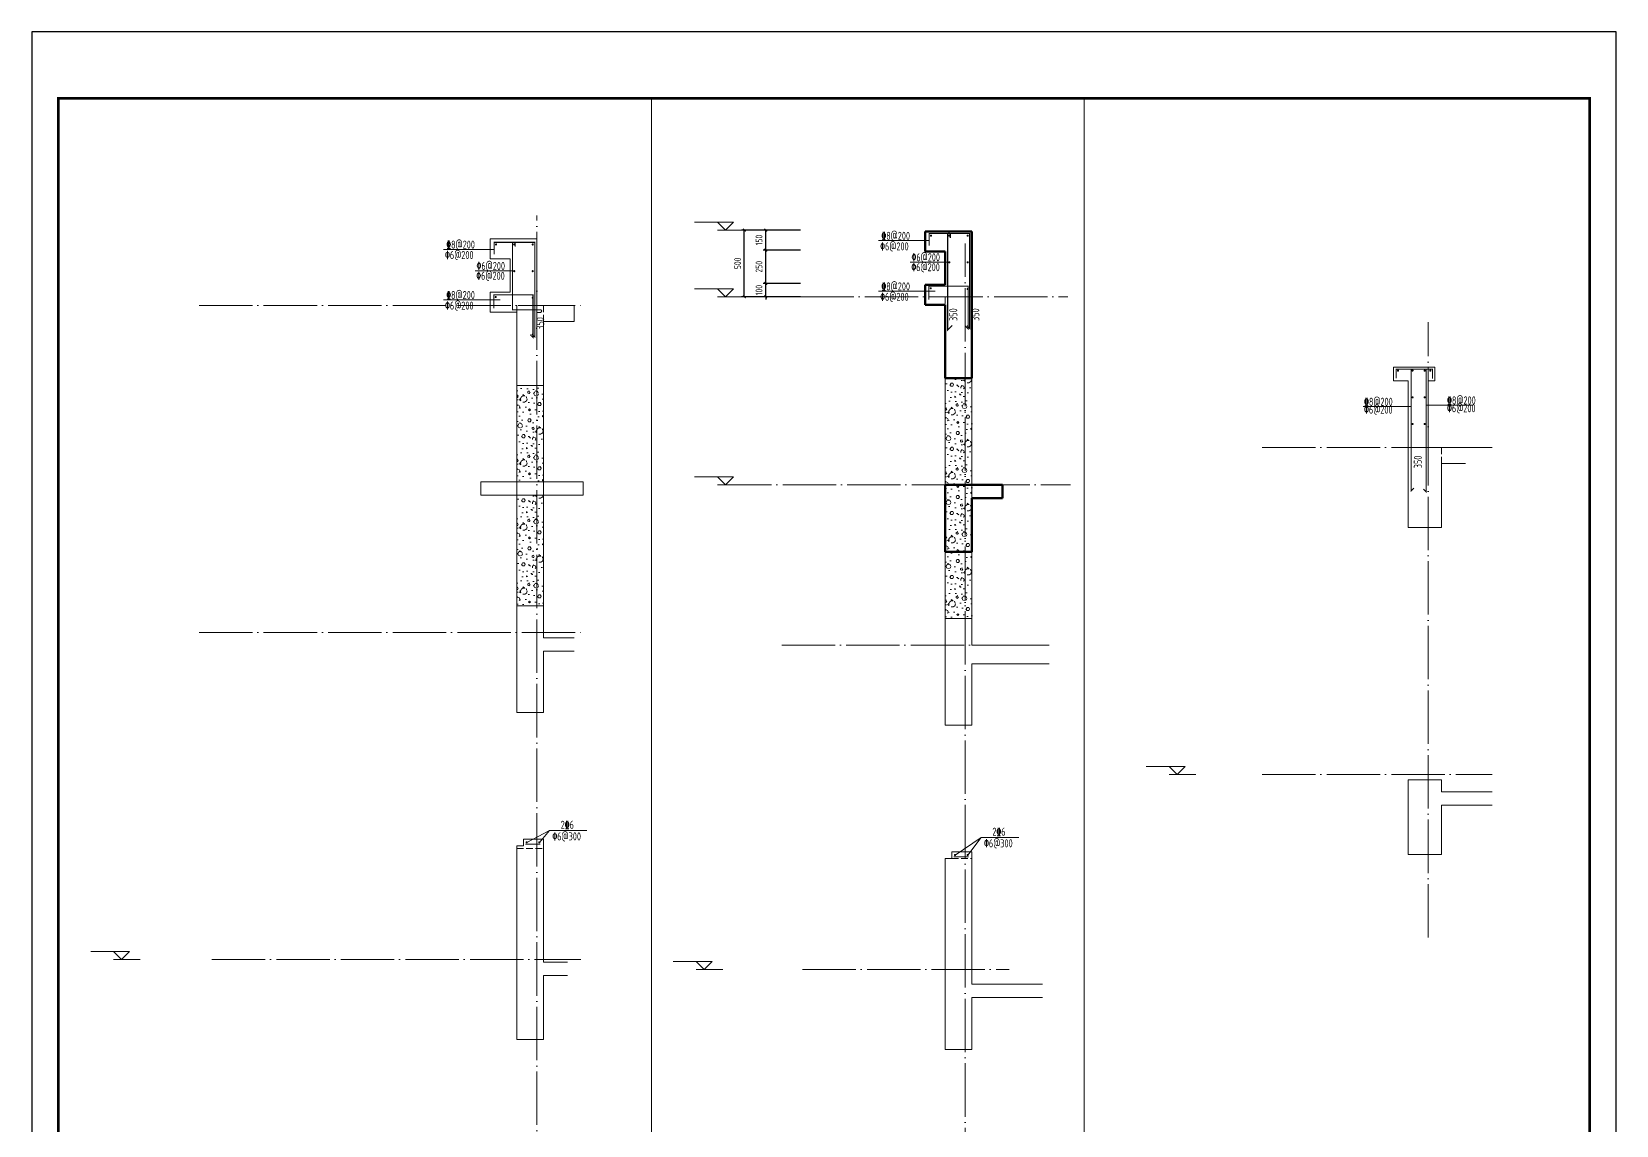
# Model space of a CAD drawing. Extents: x 5874492 to 7194610, y -939842 to -279257.
# Drawn here: x 6055361 to 6067241, y -788756 to -780562 of the extents above; entities that cross this region are included whole.
import ezdxf
from ezdxf.enums import TextEntityAlignment as Align

# ---------------------------------------------------------------- set-up
doc = ezdxf.new("R2010")
doc.units = 0
doc.header["$LTSCALE"] = 1000
doc.linetypes.add('DASH', pattern=[0.35, 0.25, -0.1])
doc.linetypes.add('DOTE', pattern=[2.42, 2, -0.2, 0.02, -0.2])
for name, color, linetype, lineweight in [('A-大样-结构墙线', 140, 'Continuous', 50), ('A-标注-尺寸标注', 105, 'Continuous', 15), ('A-标注-标高标注', 3, 'Continuous', 15), ('A-轴线-塔楼', 1, 'DOTE', 9), ('S-墙柱-REIN', 1, 'Continuous', 20), ('S-大样-HATCH', 251, 'Continuous', 20), ('S-大样-REIN', 1, 'Continuous', 20), ('S-大样-实线', 2, 'Continuous', 20), ('S-大样-标高', 3, 'Continuous', 20), ('S-大样-虚线', 4, 'DASH', 20), ('S-板-BEAM', 4, 'DASH', 20), ('S-板-洞口边线', 211, 'Continuous', 20), ('S-轴网-轴线', 1, 'DOTE', 9), ('S-通用-TEXT', 7, 'Continuous', 20), ('S-通用-THIN', 7, 'Continuous', 20)]:
    doc.layers.add(name, color=color, linetype=linetype, lineweight=lineweight)
doc.layers.add('Y-云图图框', color=7, linetype='Continuous')
doc.styles.add('_TCH_DIM_T3', font='tssdeng.shx', dxfattribs={"width": 0.705882, "bigfont": 'hztxt.shx'})
doc.styles.add('_YT_Name', font='', dxfattribs={"width": 0.8})
doc.styles.add('_YT_Sign_Text', font='ros.shx', dxfattribs={"width": 0.8, "bigfont": 'hztxt.shx'})
doc.styles.get("Standard").update_dxf_attribs({"font": 'gbenor.shx', "bigfont": 'gbcbig.shx'})
doc.styles.add('TSSD_Rein', font='tssdeng.shx', dxfattribs={"width": 0.7, "bigfont": 'hztxt.shx'})
doc.styles.get('_YT_Name').set_extended_font_data('SimHei')
doc.dimstyles.new('_TCH_ARCH&&20', dxfattribs={"dimtxt": 51, "dimasz": 20, "dimexe": 20, "dimexo": 20, "dimgap": 24.5, "dimtad": 1, "dimdec": 0, "dimzin": 0, "dimdsep": 46, "dimtxsty": '_TCH_DIM_T3', "dimblk": 'ARCHTICK', "dimcen": 0.09, "dimclrt": 7, "dimazin": 2, "dimtfac": 1, "dimtdec": 0, "dimtix": 1, "dimtmove": 2, "dimatfit": 3, "dimfxl": 0, "dimtolj": 1, "dimtzin": 0, "dimarcsym": 0})

# ---------------------------------------------------------------- blocks, each defined once
blk = doc.blocks.new('ECMCTK_A1_竖_单行图名--0')
at = {"color": 4}
blk.add_lwpolyline([(0, 0), (594, 0), (594, 841), (0, 841)], close=True, dxfattribs=at)
at = {"const_width": 1}
blk.add_lwpolyline([(10, 10), (584, 10), (584, 816), (10, 816)], close=True, dxfattribs=at)
at = {"color": 80, "flags": 3}
for tag, height, p in [('YTHQINS', 3, (593.31, 817.5)), ('ECMCKEY', 3, (440.09, 590.57)), ('YTTQINS', 3.75, (595.35, 11.88)), ('YTFRAME', 3, (375.97, 4.92)), ('YTBARCODE_T1', 3, (493.74, 4.57))]:
    blk.add_attdef(tag, text='', height=height, dxfattribs=at).set_placement(p, align=Align.MIDDLE_CENTER)
for tag, height, style, width, p in [('证书编号', 4, '_YT_Sign_Text', 0.8, (461.87, 43.81)), ('审查批准号', 4, '_YT_Sign_Text', 0.8, (514.06, 43.81)), ('工程号', 4, '_YT_Sign_Text', 0.5, (557.08, 44.12)), ('设计单位', 6, '_YT_Name', 0.8, (376.75, 38.6)), ('建设单位', 4, '_YT_Sign_Text', 0.8, (487.96, 36.11)), ('阶段', 4, '_YT_Sign_Text', 0.8, (557.08, 35.81)), ('项目号', 4, '_YT_Sign_Text', 0.5, (575.08, 33.72)), ('项目名称', 4, '_YT_Sign_Text', 0.8, (487.96, 28.11)), ('专业', 4, '_YT_Sign_Text', 0.8, (557.08, 27.31)), ('图纸编号', 4, '_YT_Sign_Text', 0.5, (556.93, 19.36)), ('图纸名称', 4.5, '_YT_Name', 0.8, (488.39, 15.06)), ('出图比例', 4.2, '_YT_Sign_Text', 0.8, (434.82, 11.78)), ('日期', 4, '_YT_Sign_Text', 0.5, (556.88, 12.13)), ('版本号', 4, '_YT_Sign_Text', 0.8, (575.08, 13))]:
    blk.add_attdef(tag, text='', height=height, dxfattribs=dict(style=style, width=width)).set_placement(p, align=Align.CENTER)
at = {"style": '_YT_Sign_Text', "width": 0.8, "flags": 3}
for tag, p, height in [('[审定人]', (343.95, 27.81), 4.1), ('{审定人}', (358.87, 26.45), 6.24), ('[校对人]', (395.23, 27.82), 4.1), ('{校对人}', (411.35, 26.53), 6.24), ('[审核人]', (344.01, 19.76), 4.1), ('{审核人}', (359.98, 18.44), 6.24), ('[设计人]', (395.47, 20.21), 4.1), ('{设计人}', (411.48, 18.54), 6.24), ('[项目负责人]', (343.78, 12.01), 4.1), ('{项目负责人}', (361.28, 10.72), 6.24), ('[专业负责人]', (395.74, 11.77), 4.1), ('{专业负责人}', (411.58, 10.36), 6.24)]:
    blk.add_attdef(tag, p, '', height=height, dxfattribs=at)
at = {"color": 80, "flags": 3}
for tag, p in [('YTBZSIT', (10, 10)), ('EXT_TK_LEFT', (10, 10)), ('YTQRCODE', (304.56, 12.07))]:
    blk.add_attdef(tag, p, '', height=3, dxfattribs=at)
blk = doc.blocks.new('20191016.09530376')
at = {"layer": 'S-墙柱-REIN', "const_width": 8}
for points in [[(379, 623), (379, 713), (683, 713), (683, 4), (661, 25)], [(377, 218), (377, 320), (670, 320), (670, 0), (649, 21)]]:
    blk.add_lwpolyline(points, dxfattribs=at)
blk.add_lwpolyline([(537, 681), (537, 705, 1), (517, 705), (517, 208), (725, 208, -1), (725, 188), (701, 188)], format="xyb", dxfattribs=at)
at = {"layer": 'S-墙柱-REIN', "ltscale": 0.2, "const_width": 8}
for points in [[(397, 697, 1), (389, 697, 1)], [(533, 697, 1), (525, 697, 1)], [(672, 697, 1), (664, 697, 1)], [(533, 497, 1), (525, 497, 1)], [(672, 497, 1), (664, 497, 1)], [(395, 303, 1), (387, 303, 1)], [(672, 297, 1), (664, 297, 1)]]:
    blk.add_lwpolyline(points, format="xyb", close=True, dxfattribs=at)
at = {"layer": 'S-板-BEAM', "ltscale": 0.2}
blk.add_lwpolyline([(748, 120), (748, 240), (548, 240), (548, 190)], dxfattribs=at)
at = {"layer": 'S-通用-TEXT', "ltscale": 0.2}
for p, q in [((379, 660), (0, 660)), ((424, 282), (0, 282))]:
    blk.add_line(p, q, dxfattribs=at)
at = {"layer": 'S-通用-TEXT'}
blk.add_lwpolyline([(237, 499), (517, 499)], dxfattribs=at)
at = {"layer": 'S-通用-TEXT', "style": 'TSSD_Rein', "width": 0.7}
for s, p in [('\x848@200', (20, 666, 0)), ('\x826@200', (11, 588, 0)), ('\x826@200', (245, 432)), ('\x826@200', (247, 506)), ('\x848@200', (20, 288, 0)), ('\x826@200', (11, 209, 0))]:
    blk.add_text(s, height=60, dxfattribs=at).set_placement(p)
blk.add_text('350', height=60, rotation=90, dxfattribs=at).set_placement((754, 58))
blk = doc.blocks.new('ZHEDUAN')
blk.add_wipeout([(769856, 726438), (769856, 726338), (770623, 726338), (770623, 726438)]).dxf.layer = 'S-通用-THIN'
at = {"layer": 'S-通用-THIN'}
blk.add_lwpolyline([(769856, 726438), (770623, 726438), (770623, 726338), (769856, 726338)], close=True, dxfattribs=at)
blk = doc.blocks.new('ewrqwe4324')
at = {"layer": 'S-大样-实线', "ltscale": 0.5}
for p, q in [((756598, 799379), (756598, 799939)), ((756598, 799939), (756848, 799939)), ((756848, 799849), (756848, 799939)), ((756848, 799849), (757228, 799849)), ((756848, 799749), (757228, 799749)), ((756848, 799379), (756848, 799749)), ((756598, 799379), (756848, 799379))]:
    blk.add_line(p, q, dxfattribs=at)
blk = doc.blocks.new('前室那里')
at = {"layer": 'S-大样-REIN', "const_width": 8}
blk.add_lwpolyline([(740094, 664945), (740206, 664945)], dxfattribs=at)
for points in [[(740099, 664958, 1), (740107, 664958, 1)], [(740194, 664958, 1), (740202, 664958, 1)]]:
    blk.add_lwpolyline(points, format="xyb", close=True, dxfattribs=at)
at = {"layer": 'S-大样-实线', "ltscale": 0.5}
for p, q in [((740029, 663501), (740029, 664931)), ((740029, 664931), (740079, 664931)), ((740029, 664881), (740029, 664931)), ((740079, 664981), (740229, 664981)), ((740079, 664931), (740079, 664981)), ((740229, 663991), (740229, 664981)), ((740229, 664881), (740229, 664981)), ((740229, 663991), (740759, 663991)), ((740229, 663891), (740759, 663891)), ((740229, 663501), (740229, 663891)), ((740029, 663501), (740229, 663501))]:
    blk.add_line(p, q, dxfattribs=at)
at = {"layer": 'S-大样-虚线', "ltscale": 0.2}
blk.add_lwpolyline([(740079, 664931), (740229, 664931)], dxfattribs=at)
at = {"layer": 'S-通用-TEXT', "ltscale": 0.2}
blk.add_line((740581, 665090), (740298, 665090), dxfattribs=at)
at = {"layer": 'S-通用-TEXT'}
blk.add_lwpolyline([(740103, 664958), (740298, 665090), (740198, 664958)], dxfattribs=at)
at = {"layer": 'S-通用-TEXT', "style": 'TSSD_Rein', "width": 0.7}
for s, p in [('2\x846', (740383, 665103, 0)), ('\x826@300', (740321, 665016, 0))]:
    blk.add_text(s, height=60, dxfattribs=at).set_placement(p)
blk = doc.blocks.new('楼梯单')
at = {"layer": 'S-大样-REIN', "const_width": 8}
blk.add_lwpolyline([(733325, 727701), (733437, 727701)], dxfattribs=at)
for points in [[(733330, 727714, 1), (733338, 727714, 1)], [(733425, 727714, 1), (733433, 727714, 1)]]:
    blk.add_lwpolyline(points, format="xyb", close=True, dxfattribs=at)
at = {"layer": 'S-大样-实线', "ltscale": 0.5}
for p, q in [((733260, 726237), (733260, 727687)), ((733260, 727687), (733310, 727687)), ((733260, 727637), (733260, 727687)), ((733310, 727737), (733460, 727737)), ((733310, 727687), (733310, 727737)), ((733460, 726817), (733460, 727737)), ((733460, 727637), (733460, 727737)), ((733460, 726817), (733640, 726817)), ((733460, 726717), (733640, 726717)), ((733460, 726237), (733460, 726717)), ((733260, 726237), (733460, 726237))]:
    blk.add_line(p, q, dxfattribs=at)
at = {"layer": 'S-大样-虚线', "ltscale": 0.2}
blk.add_lwpolyline([(733260, 727667), (733460, 727667)], dxfattribs=at)
at = {"layer": 'S-通用-TEXT', "ltscale": 0.2}
blk.add_line((733786, 727802), (733504, 727802), dxfattribs=at)
at = {"layer": 'S-通用-TEXT'}
blk.add_lwpolyline([(733334, 727714), (733504, 727802), (733429, 727714)], dxfattribs=at)
at = {"layer": 'S-通用-TEXT', "style": 'TSSD_Rein', "width": 0.7}
for s, p in [('\x826@300', (733527, 727729, 0)), ('2\x846', (733589, 727816, 0))]:
    blk.add_text(s, height=60, dxfattribs=at).set_placement(p)
blk = doc.blocks.new('A$C4E0B6DCE')
at = {"layer": 'A-大样-结构墙线', "ltscale": 0.5}
for p, q in [((-150, 3100), (200, 3100)), ((-150, 2950), (-150, 3100)), ((200, 3100), (200, 2728)), ((0, 2950), (-150, 2950)), ((0, 2700), (0, 2950)), ((-150, 2550), (-150, 2700)), ((-150, 2700), (0, 2700)), ((200, 2728), (200, 2728)), ((200, 2728), (200, 2480)), ((0, 2550), (-150, 2550)), ((0, 2000), (0, 2550)), ((200, 2480), (200, 2480)), ((200, 2480), (200, 2000)), ((200, 2000), (0, 2000)), ((0, 1200), (0, 700)), ((430, 1200), (0, 1200)), ((430, 1100), (430, 1200)), ((200, 700), (200, 1100)), ((200, 1100), (430, 1100)), ((0, 700), (200, 700))]:
    blk.add_line(p, q, dxfattribs=at)
blk = doc.blocks.new('_ArchTick')
at = {"color": 0, "linetype": 'ByBlock', "const_width": 0.4}
blk.add_lwpolyline([(-0.5, -0.5), (0.5, 0.5)], dxfattribs=at)
blk = doc.blocks.new('*D1827')
at = {"layer": 'A-标注-尺寸标注', "color": 0, "lineweight": -2, "transparency": 16777216}
for p, q in [((6060912, -782048), (6060684, -782048)), ((6060704, -782548), (6060704, -782048)), ((6060912, -782548), (6060684, -782548))]:
    blk.add_line(p, q, dxfattribs=at)
at = {"layer": 'Defpoints', "color": 0, "transparency": 16777216}
for p in [(6060704, -782048), (6060932, -782048), (6060932, -782548)]:
    blk.add_point(p, dxfattribs=at)
at = {"layer": 'A-标注-尺寸标注', "color": 0, "lineweight": -2, "transparency": 16777216, "xscale": 20, "yscale": 20, "zscale": 20}
for p, rotation in [((6060704, -782048), 90), ((6060704, -782548), 270)]:
    blk.add_blockref('_ArchTick', p, dxfattribs=dict(at, rotation=rotation))
at = {"layer": 'A-标注-尺寸标注', "color": 7, "transparency": 16777216, "insert": (6060654, -782298), "char_height": 51, "attachment_point": 5, "rotation": 90, "style": '_TCH_DIM_T3'}
blk.add_mtext('\\A1;500', dxfattribs=at)
blk = doc.blocks.new('*D1828')
at = {"layer": 'A-标注-尺寸标注', "color": 0, "lineweight": -2, "transparency": 16777216}
for p, q in [((6061124, -782048), (6060844, -782048)), ((6060864, -782198), (6060864, -782048)), ((6061124, -782198), (6060844, -782198))]:
    blk.add_line(p, q, dxfattribs=at)
at = {"layer": 'Defpoints', "color": 0, "transparency": 16777216}
for p in [(6060864, -782048), (6061144, -782048), (6061144, -782198)]:
    blk.add_point(p, dxfattribs=at)
at = {"layer": 'A-标注-尺寸标注', "color": 0, "lineweight": -2, "transparency": 16777216, "xscale": 20, "yscale": 20, "zscale": 20}
for p, rotation in [((6060864, -782048), 90), ((6060864, -782198), 270)]:
    blk.add_blockref('_ArchTick', p, dxfattribs=dict(at, rotation=rotation))
at = {"layer": 'A-标注-尺寸标注', "color": 7, "transparency": 16777216, "insert": (6060814, -782123), "char_height": 51, "attachment_point": 5, "rotation": 90, "style": '_TCH_DIM_T3'}
blk.add_mtext('\\A1;150', dxfattribs=at)
blk = doc.blocks.new('*D1829')
at = {"layer": 'A-标注-尺寸标注', "color": 0, "lineweight": -2, "transparency": 16777216}
for p, q in [((6061124, -782198), (6060844, -782198)), ((6060864, -782448), (6060864, -782198)), ((6061124, -782448), (6060844, -782448))]:
    blk.add_line(p, q, dxfattribs=at)
at = {"layer": 'Defpoints', "color": 0, "transparency": 16777216}
for p in [(6060864, -782198), (6061144, -782198), (6061144, -782448)]:
    blk.add_point(p, dxfattribs=at)
at = {"layer": 'A-标注-尺寸标注', "color": 0, "lineweight": -2, "transparency": 16777216, "xscale": 20, "yscale": 20, "zscale": 20}
for p, rotation in [((6060864, -782198), 90), ((6060864, -782448), 270)]:
    blk.add_blockref('_ArchTick', p, dxfattribs=dict(at, rotation=rotation))
at = {"layer": 'A-标注-尺寸标注', "color": 7, "transparency": 16777216, "insert": (6060814, -782323), "char_height": 51, "attachment_point": 5, "rotation": 90, "style": '_TCH_DIM_T3'}
blk.add_mtext('\\A1;250', dxfattribs=at)
blk = doc.blocks.new('*D1830')
at = {"layer": 'A-标注-尺寸标注', "color": 0, "lineweight": -2, "transparency": 16777216}
for p, q in [((6061124, -782448), (6060844, -782448)), ((6060864, -782448), (6060864, -782428)), ((6060864, -782548), (6060864, -782448)), ((6061124, -782548), (6060844, -782548)), ((6060864, -782548), (6060864, -782568))]:
    blk.add_line(p, q, dxfattribs=at)
at = {"layer": 'Defpoints', "color": 0, "transparency": 16777216}
for p in [(6060864, -782448), (6061144, -782448), (6061144, -782548)]:
    blk.add_point(p, dxfattribs=at)
at = {"layer": 'A-标注-尺寸标注', "color": 0, "lineweight": -2, "transparency": 16777216, "xscale": 20, "yscale": 20, "zscale": 20}
for p, rotation in [((6060864, -782448), 270), ((6060864, -782548), 90)]:
    blk.add_blockref('_ArchTick', p, dxfattribs=dict(at, rotation=rotation))
at = {"layer": 'A-标注-尺寸标注', "color": 7, "transparency": 16777216, "insert": (6060814, -782498), "char_height": 51, "attachment_point": 5, "rotation": 90, "style": '_TCH_DIM_T3'}
blk.add_mtext('\\A1;100', dxfattribs=at)
blk = doc.blocks.new('sgfdjhgfjhgkjhk')
at = {"layer": 'S-墙柱-REIN', "const_width": 8}
for points in [[(6098701, -1600564), (6098701, -1600473), (6099005, -1600473), (6099005, -1601183), (6098984, -1601162)], [(6098699, -1600969), (6098699, -1600867), (6098993, -1600867), (6098993, -1601187), (6098971, -1601165)]]:
    blk.add_lwpolyline(points, dxfattribs=at)
at = {"layer": 'S-墙柱-REIN', "const_width": 10}
blk.add_lwpolyline([(6098860, -1600506), (6098860, -1600482, 1), (6098840, -1600482), (6098840, -1601196), (6098874, -1601162)], format="xyb", dxfattribs=at)
at = {"layer": 'S-墙柱-REIN', "ltscale": 0.2, "const_width": 8}
for points in [[(6098719, -1600489, 1), (6098711, -1600489, 1)], [(6098856, -1600489, 1), (6098848, -1600489, 1)], [(6098994, -1600489, 1), (6098986, -1600489, 1)], [(6098856, -1600689, 1), (6098848, -1600689, 1)], [(6098994, -1600689, 1), (6098986, -1600689, 1)], [(6098717, -1600883, 1), (6098709, -1600883, 1)], [(6098994, -1600889, 1), (6098986, -1600889, 1)]]:
    blk.add_lwpolyline(points, format="xyb", close=True, dxfattribs=at)
at = {"layer": 'S-通用-TEXT', "ltscale": 0.2}
for p, q in [((6098701, -1600526), (6098322, -1600526)), ((6098747, -1600905), (6098322, -1600905))]:
    blk.add_line(p, q, dxfattribs=at)
at = {"layer": 'S-通用-TEXT'}
blk.add_lwpolyline([(6098559, -1600687), (6098840, -1600687)], dxfattribs=at)
at = {"layer": 'S-通用-TEXT', "style": 'TSSD_Rein', "width": 0.7}
for s, p in [('\x848@200', (6098343, -1600520, 0)), ('\x826@200', (6098334, -1600599, 0)), ('\x826@200', (6098568, -1600755)), ('\x826@200', (6098569, -1600681)), ('\x848@200', (6098343, -1600899, 0)), ('\x826@200', (6098334, -1600977, 0))]:
    blk.add_text(s, height=60, dxfattribs=at).set_placement(p)
for p in [(6098912, -1601128), (6099077, -1601128)]:
    blk.add_text('350', height=60, rotation=90, dxfattribs=at).set_placement(p)

msp = doc.modelspace()

# ---------------------------------------------------------------- hatches: boundary and pattern name
at = {"layer": 'S-大样-HATCH', "ltscale": 0.5}
h = msp.add_hatch(dxfattribs=at)
h.set_pattern_fill('加气混凝土', color=256, scale=20)
h.set_pattern_definition([(0, (5305585.65, -1590016), (120, 240), [0, -240]), (0, (5305445.25, -1590048.4), (120, 240), [0, -240]), (0, (5305523.25, -1590050.8), (120, 240), [0, -240]), (0, (5305608.45, -1589980), (120, 240), [0, -240]), (0, (5305508.85, -1590062.8), (120, 240), [0, -240]), (0, (5305632.45, -1589828.8), (120, 240), [0, -240]), (0, (5305559.25, -1589848), (120, 240), [0, -240]), (0, (5305597.65, -1589878), (120, 240), [0, -240]), (0, (5305402.05, -1589882.8), (120, 240), [0, -240]), (0, (5305519.65, -1589893.6), (120, 240), [0, -240]), (0, (5305474.05, -1589954.8), (120, 240), [0, -240]), (0, (5305476.45, -1590044.8), (120, 240), [0, -240]), (0, (5305566.45, -1590054.4), (120, 240), [0, -240]), (0, (5305632.45, -1589948.8), (120, 240), [0, -240]), (0, (5305408.05, -1589986), (120, 240), [0, -240]), (0, (5305428.45, -1589945.2), (120, 240), [0, -240]), (0, (5305522.05, -1589962), (120, 240), [0, -240]), (0, (5305488.45, -1589996.8), (120, 240), [0, -240]), (0, (5305469.25, -1589917.6), (120, 240), [0, -240]), (0, (5305499.25, -1589827.6), (120, 240), [0, -240]), (0, (5305417.65, -1590036.4), (120, 240), [0, -240]), (0, (5305549.65, -1589876.8), (120, 240), [0, -240]), (0, (5305438.05, -1589873.2), (120, 240), [0, -240]), (0, (5305418.85, -1589842), (120, 240), [0, -240]), (130.601294, (5305617.712, -1589903.932), (-599.99999337, 720.00000315), [10.53662, -4414.8444]), (18.4349488, (5305600.57, -1589899.36), (599.9999978, 239.9999982), [10.842096, -1507.05116]), (90, (5305600.57, -1589909.65), (120, 240), [10.285714, -469.71426]), (161.565051, (5305610.855, -1589913.075), (-600.000003, 239.9999821), [10.842096, -1507.05116]), (53.1301023, (5305610.855, -1589913.075), (120.0000002, 239.9999999), [11.42857, -1188.5714]), (135, (5305620, -1590035.36), (-120.0000145, 239.999984), [9.697464, -669.12504]), (45, (5305606.28, -1590035.36), (119.999999, 239.999999), [9.697464, -669.12504]), (135, (5305613.14, -1590042.22), (-120.0000145, 239.999984), [9.697464, -669.12504]), (45, (5305613.14, -1590042.22), (119.999999, 239.999999), [9.697464, -669.12504]), (116.56505, (5305504.57, -1589874.22), (-2e-05, 479.999987), [12.77753, -255.5506]), (180, (5305498.85, -1589862.8), (-120, 240), [13.714286, -226.2857]), (63.434949, (5305479.43, -1589874.22), (1e-06, 479.999998), [12.77753, -255.5506]), (116.56505, (5305485.14, -1589885.65), (-2e-05, 479.999987), [12.77753, -255.5506]), (0, (5305485.14, -1589885.65), (120, 240), [13.714286, -226.2857]), (63.434949, (5305498.85, -1589885.65), (1e-06, 479.999998), [12.77753, -255.5506]), (107.102728, (5305594.855, -1589955.361), (-359.99998624, 1200.000001936), [15.54454, -6513.161]), (143.972626, (5305590.283, -1589940.504), (-2279.9999711, 1679.9999981), [15.54454, -3248.808]), (180, (5305577.7, -1589931.36), (-120, 240), [14.85714, -225.14284]), (36.0273733, (5305550.283, -1589940.504), (2279.99998315, 1679.9999819), [15.54454, -3248.808]), (71.565051, (5305545.71, -1589954.218), (360.0000018, 1199.9999979), [14.456126, -1503.43712]), (107.102728, (5305550.283, -1589969.075), (-359.99998624, 1200.000001936), [15.54454, -6513.161]), (143.972626, (5305562.855, -1589978.218), (-2279.9999711, 1679.9999981), [15.54454, -3248.808]), (0, (5305562.85, -1589978.22), (120, 240), [14.85714, -225.14284]), (36.0273733, (5305577.712, -1589978.218), (2279.99998315, 1679.9999819), [15.54454, -3248.808]), (71.565051, (5305590.283, -1589969.075), (360.0000018, 1199.9999979), [14.456126, -1503.43712]), (150.255118, (5305597.14, -1589843.36), (-360.00000085, 239.999997), [9.21401, -1925.72784]), (90, (5305589.14, -1589847.93), (120, 240), [9.14286, -470.8571]), (29.7448813, (5305589.14, -1589847.932), (360.0000002, 239.9999989), [9.21401, -1925.72784]), (116.56505, (5305541.14, -1590013.65), (-2e-05, 479.999987), [12.77753, -255.5506]), (168.690067, (5305535.426, -1590002.218), (-1080.0000008, 239.999994), [11.6549, -2435.8742]), (41.1859251, (5305514.855, -1590007.932), (2999.99998182, 2639.99997692), [12.14874, -5090.3208]), (90, (5305514.85, -1590019.36), (120, 240), [11.42857, -468.5714]), (138.814074, (5305523.997, -1590027.361), (-2999.99994668, 2640.00001681), [12.14874, -5090.3208]), (16.6992442, (5305523.997, -1590027.361), (3959.99997021, 1199.99998743), [11.93178, -4999.415]), (60.9453959, (5305535.426, -1590023.932), (119.99999968, 239.99999788), [11.766434, -4930.1358]), (109.983106, (5305440.569, -1589913.075), (-600.00000226, 1679.99999555), [13.3768, -5604.879]), (155.556045, (5305435.997, -1589900.504), (-1560.00000595, 719.99998504), [13.809194, -5786.0526]), (24.4439547, (5305410.855, -1589900.504), (1560.00000078, 719.99999654), [13.809194, -5786.0526]), (70.0168934, (5305406.283, -1589913.075), (600.00000181, 1679.99999583), [13.3768, -5604.879]), (109.983106, (5305410.855, -1589925.646), (-600.00000226, 1679.99999555), [13.3768, -5604.879]), (160.016893, (5305423.426, -1589930.218), (-600.00000035, 239.99998907), [13.3768, -2795.751]), (19.9831065, (5305423.426, -1589930.218), (599.9999967, 239.99999962), [13.3768, -2795.751]), (70.0168934, (5305435.997, -1589925.646), (600.00000181, 1679.99999583), [13.3768, -5604.879]), (122.005383, (5305529.712, -1589934.79), (-120.0000161, 239.99998775), [10.781693, -2253.3736]), (18.4349488, (5305513.71, -1589929.075), (599.9999978, 239.9999982), [10.842096, -1507.05116]), (90, (5305513.71, -1589939.36), (120, 240), [10.285714, -469.71426]), (161.565051, (5305523.997, -1589942.79), (-600.000003, 239.9999821), [10.842096, -1507.05116]), (54.4623222, (5305523.997, -1589942.79), (839.99999878, 1199.9999982), [9.83123, -4119.2846]), (116.56505, (5305460, -1589993.08), (-2e-05, 479.999987), [12.77753, -255.5506]), (180, (5305454.28, -1589981.65), (-120, 240), [12.57143, -227.42856]), (59.0362434, (5305434.855, -1589993.075), (120.0000004, 239.99999884), [13.32789, -2785.5288]), (120.963756, (5305441.712, -1590004.504), (-120.0000164, 239.99998898), [13.32789, -2785.5288]), (0, (5305441.7, -1590004.5), (120, 240), [12.57143, -227.42856]), (63.434949, (5305454.28, -1590004.5), (1e-06, 479.999998), [12.77753, -255.5506])])
h.paths.add_polyline_path([(6059198, -783213.4), (6058998, -783213.4), (6058998, -784863.4), (6059198, -784863.4)])
h = msp.add_hatch(dxfattribs=at)
h.set_pattern_fill('加气混凝土', color=256, scale=20)
h.set_pattern_definition([(0, (5308797.06, -1590110.9), (120, 240), [0, -240]), (0, (5308656.66, -1590143.3), (120, 240), [0, -240]), (0, (5308734.66, -1590145.7), (120, 240), [0, -240]), (0, (5308819.86, -1590074.9), (120, 240), [0, -240]), (0, (5308720.26, -1590157.7), (120, 240), [0, -240]), (0, (5308843.86, -1589923.7), (120, 240), [0, -240]), (0, (5308770.66, -1589942.9), (120, 240), [0, -240]), (0, (5308809.06, -1589972.9), (120, 240), [0, -240]), (0, (5308613.46, -1589977.7), (120, 240), [0, -240]), (0, (5308731.06, -1589988.5), (120, 240), [0, -240]), (0, (5308685.46, -1590049.7), (120, 240), [0, -240]), (0, (5308687.86, -1590139.7), (120, 240), [0, -240]), (0, (5308777.86, -1590149.3), (120, 240), [0, -240]), (0, (5308843.86, -1590043.7), (120, 240), [0, -240]), (0, (5308619.46, -1590080.9), (120, 240), [0, -240]), (0, (5308639.86, -1590040.1), (120, 240), [0, -240]), (0, (5308733.46, -1590056.9), (120, 240), [0, -240]), (0, (5308699.86, -1590091.7), (120, 240), [0, -240]), (0, (5308680.66, -1590012.5), (120, 240), [0, -240]), (0, (5308710.66, -1589922.5), (120, 240), [0, -240]), (0, (5308629.06, -1590131.3), (120, 240), [0, -240]), (0, (5308761.06, -1589971.7), (120, 240), [0, -240]), (0, (5308649.46, -1589968.1), (120, 240), [0, -240]), (0, (5308630.26, -1589936.9), (120, 240), [0, -240]), (130.601294, (5308829.12, -1589998.85), (-599.99999337, 720.00000315), [10.53662, -4414.8444]), (18.4349488, (5308811.977, -1589994.28), (599.9999978, 239.9999982), [10.842096, -1507.05116]), (90, (5308811.98, -1590004.56), (120, 240), [10.285714, -469.71426]), (161.565051, (5308822.263, -1590007.993), (-600.000003, 239.9999821), [10.842096, -1507.05116]), (53.1301023, (5308822.263, -1590007.993), (120.0000002, 239.9999999), [11.42857, -1188.5714]), (135, (5308831.41, -1590130.28), (-120.0000145, 239.999984), [9.697464, -669.12504]), (45, (5308817.69, -1590130.28), (119.999999, 239.999999), [9.697464, -669.12504]), (135, (5308824.55, -1590137.14), (-120.0000145, 239.999984), [9.697464, -669.12504]), (45, (5308824.55, -1590137.14), (119.999999, 239.999999), [9.697464, -669.12504]), (116.56505, (5308715.98, -1589969.14), (-2e-05, 479.999987), [12.77753, -255.5506]), (180, (5308710.26, -1589957.7), (-120, 240), [13.714286, -226.2857]), (63.434949, (5308690.83, -1589969.14), (1e-06, 479.999998), [12.77753, -255.5506]), (116.56505, (5308696.55, -1589980.56), (-2e-05, 479.999987), [12.77753, -255.5506]), (0, (5308696.55, -1589980.56), (120, 240), [13.714286, -226.2857]), (63.434949, (5308710.26, -1589980.56), (1e-06, 479.999998), [12.77753, -255.5506]), (107.102728, (5308806.263, -1590050.279), (-359.99998624, 1200.000001936), [15.54454, -6513.161]), (143.972626, (5308801.692, -1590035.422), (-2279.9999711, 1679.9999981), [15.54454, -3248.808]), (180, (5308789.12, -1590026.28), (-120, 240), [14.85714, -225.14284]), (36.0273733, (5308761.692, -1590035.422), (2279.99998315, 1679.9999819), [15.54454, -3248.808]), (71.565051, (5308757.12, -1590049.136), (360.0000018, 1199.9999979), [14.456126, -1503.43712]), (107.102728, (5308761.692, -1590063.993), (-359.99998624, 1200.000001936), [15.54454, -6513.161]), (143.972626, (5308774.263, -1590073.136), (-2279.9999711, 1679.9999981), [15.54454, -3248.808]), (0, (5308774.26, -1590073.14), (120, 240), [14.85714, -225.14284]), (36.0273733, (5308789.12, -1590073.136), (2279.99998315, 1679.9999819), [15.54454, -3248.808]), (71.565051, (5308801.69, -1590063.993), (360.0000018, 1199.9999979), [14.456126, -1503.43712]), (150.255118, (5308808.55, -1589938.28), (-360.00000085, 239.999997), [9.21401, -1925.72784]), (90, (5308800.55, -1589942.85), (120, 240), [9.14286, -470.8571]), (29.7448813, (5308800.55, -1589942.85), (360.0000002, 239.9999989), [9.21401, -1925.72784]), (116.56505, (5308752.55, -1590108.56), (-2e-05, 479.999987), [12.77753, -255.5506]), (168.690067, (5308746.835, -1590097.136), (-1080.0000008, 239.999994), [11.6549, -2435.8742]), (41.1859251, (5308726.263, -1590102.85), (2999.99998182, 2639.99997692), [12.14874, -5090.3208]), (90, (5308726.26, -1590114.28), (120, 240), [11.42857, -468.5714]), (138.814074, (5308735.406, -1590122.279), (-2999.99994668, 2640.00001681), [12.14874, -5090.3208]), (16.6992442, (5308735.406, -1590122.279), (3959.99997021, 1199.99998743), [11.93178, -4999.415]), (60.9453959, (5308746.835, -1590118.85), (119.99999968, 239.99999788), [11.766434, -4930.1358]), (109.983106, (5308651.977, -1590007.993), (-600.00000226, 1679.99999555), [13.3768, -5604.879]), (155.556045, (5308647.406, -1589995.422), (-1560.00000595, 719.99998504), [13.809194, -5786.0526]), (24.4439547, (5308622.263, -1589995.422), (1560.00000078, 719.99999654), [13.809194, -5786.0526]), (70.0168934, (5308617.692, -1590007.993), (600.00000181, 1679.99999583), [13.3768, -5604.879]), (109.983106, (5308622.263, -1590020.565), (-600.00000226, 1679.99999555), [13.3768, -5604.879]), (160.016893, (5308634.835, -1590025.136), (-600.00000035, 239.99998907), [13.3768, -2795.751]), (19.9831065, (5308634.835, -1590025.136), (599.9999967, 239.99999962), [13.3768, -2795.751]), (70.0168934, (5308647.406, -1590020.565), (600.00000181, 1679.99999583), [13.3768, -5604.879]), (122.005383, (5308741.12, -1590029.707), (-120.0000161, 239.99998775), [10.781693, -2253.3736]), (18.4349488, (5308725.12, -1590023.993), (599.9999978, 239.9999982), [10.842096, -1507.05116]), (90, (5308725.12, -1590034.28), (120, 240), [10.285714, -469.71426]), (161.565051, (5308735.406, -1590037.707), (-600.000003, 239.9999821), [10.842096, -1507.05116]), (54.4623222, (5308735.406, -1590037.707), (839.99999878, 1199.9999982), [9.83123, -4119.2846]), (116.56505, (5308671.4, -1590088), (-2e-05, 479.999987), [12.77753, -255.5506]), (180, (5308665.7, -1590076.56), (-120, 240), [12.57143, -227.42856]), (59.0362434, (5308646.263, -1590087.993), (120.0000004, 239.99999884), [13.32789, -2785.5288]), (120.963756, (5308653.12, -1590099.422), (-120.0000164, 239.99998898), [13.32789, -2785.5288]), (0, (5308653.12, -1590099.42), (120, 240), [12.57143, -227.42856]), (63.434949, (5308665.7, -1590099.42), (1e-06, 479.999998), [12.77753, -255.5506])])
h.paths.add_polyline_path([(6062409.4, -783158.3), (6062209.4, -783158.3), (6062209.4, -784958.3), (6062409.4, -784958.3)])

# ---------------------------------------------------------------- linework, layer by layer
at = {"layer": 'A-标注-标高标注'}
for p, q in [((6060623.7, -781988.2), (6060331.4, -781988.2)), ((6060563.7, -782048.2), (6060503.7, -781988.2)), ((6060703.7, -782048.2), (6060503.7, -782048.2)), ((6060563.7, -782048.2), (6060623.7, -781988.2)), ((6060623.7, -782488.2), (6060331.4, -782488.2)), ((6060563.7, -782548.2), (6060503.7, -782488.2)), ((6060563.7, -782548.2), (6060623.7, -782488.2)), ((6060703.7, -782548.2), (6060503.7, -782548.2)), ((6060623.7, -783898.3), (6060331.4, -783898.3)), ((6060563.7, -783958.3), (6060503.7, -783898.3)), ((6060703.7, -783958.3), (6060503.7, -783958.3)), ((6060563.7, -783958.3), (6060623.7, -783898.3))]:
    msp.add_line(p, q, dxfattribs=at)
at = {"layer": 'A-轴线-塔楼', "ltscale": 0.2}
msp.add_line((6060507.5, -783958.3), (6063149.3, -783958.3), dxfattribs=at)
at = {"layer": 'S-墙柱-REIN', "const_width": 8}
for points in [[(6065590.1, -783160), (6065590.1, -783090), (6065816.1, -783090), (6065816.1, -784010.5), (6065794.8, -783989.3)], [(6065723.8, -783981.3), (6065702.6, -784002.5), (6065702.6, -783090), (6065862.6, -783090), (6065862.6, -783162.5)]]:
    msp.add_lwpolyline(points, dxfattribs=at)
at = {"layer": 'S-墙柱-REIN', "ltscale": 0.2, "const_width": 8}
for points in [[(6065608.1, -783101.4, 1), (6065600.1, -783101.4, 1)], [(6065717.6, -783101.4, 1), (6065709.6, -783101.4, 1)], [(6065808.1, -783101.4, 1), (6065800.1, -783101.4, 1)], [(6065851.6, -783101.4, 1), (6065843.6, -783101.4, 1)], [(6065717.6, -783301.4, 1), (6065709.6, -783301.4, 1)], [(6065808.1, -783301.4, 1), (6065800.1, -783301.4, 1)], [(6065717.6, -783501.4, 1), (6065709.6, -783501.4, 1)], [(6065808.1, -783501.4, 1), (6065800.1, -783501.4, 1)]]:
    msp.add_lwpolyline(points, format="xyb", close=True, dxfattribs=at)
at = {"layer": 'S-大样-HATCH', "ltscale": 0.5}
for p, q in [((6060009, -781062), (6060009, -797182)), ((6063252.5, -781062), (6063252.5, -797182))]:
    msp.add_line(p, q, dxfattribs=at)
at = {"layer": 'S-大样-实线', "ltscale": 0.5}
for p, q in [((6065571.6, -783176.8), (6065571.6, -783076.8)), ((6065571.6, -783076.8), (6065881.6, -783076.8)), ((6065681.6, -783076.8), (6065881.6, -783076.8)), ((6065881.6, -783176.8), (6065881.6, -783076.8)), ((6065571.6, -783176.8), (6065681.6, -783176.8)), ((6065681.6, -784276.8), (6065681.6, -783176.8)), ((6065831.6, -783676.8), (6065831.6, -783176.8)), ((6065881.6, -783176.8), (6065831.6, -783176.8)), ((6065831.6, -783676.8), (6066111.5, -783676.8)), ((6065931.6, -783796.8), (6066111.5, -783796.8)), ((6065931.6, -784276.8), (6065931.6, -783796.8)), ((6065681.6, -784276.8), (6065931.6, -784276.8)), ((6058998, -784863.4), (6059198, -784863.4)), ((6059198, -785103.4), (6059198, -784863.4)), ((6062209.4, -784958.3), (6062409.4, -784958.3)), ((6062409.4, -785158.3), (6062409.4, -784958.3)), ((6058998, -785663.4), (6058998, -785063.4)), ((6059198, -785103.4), (6059427.9, -785103.4)), ((6059198, -785203.4), (6059427.9, -785203.4)), ((6059198, -785663.4), (6059198, -785203.4)), ((6062209.4, -785758.3), (6062209.4, -785158.3)), ((6062409.4, -785158.3), (6062989.3, -785158.3)), ((6062409.4, -785298.3), (6062989.3, -785298.3)), ((6062409.4, -785758.3), (6062409.4, -785298.3)), ((6058998, -785663.4), (6059198, -785663.4)), ((6062209.4, -785758.3), (6062409.4, -785758.3))]:
    msp.add_line(p, q, dxfattribs=at)
at = {"layer": 'S-大样-实线'}
for p, q in [((6062209.4, -784958.3), (6062209.4, -783148.3)), ((6062409.4, -784958.3), (6062409.4, -783148.3))]:
    msp.add_line(p, q, dxfattribs=at)
at = {"layer": 'S-大样-实线', "ltscale": 0.5}
for points in [[(6058798, -782113.4), (6059148, -782113.4), (6059148, -782613.4), (6059427.9, -782613.4), (6059427.9, -782613.4), (6059427.9, -782733.4), (6059198, -782733.4), (6059198, -783213.4), (6058998, -783213.4), (6058998, -782663.4), (6058798, -782663.4), (6058798, -782513.4), (6058948, -782513.4), (6058948, -782263.4), (6058798, -782263.4), (6058798, -782113.4)], [(6065681.6, -783176.8), (6065571.6, -783176.8), (6065571.6, -783076.8)], [(6058998, -785063.4), (6058998, -784863.4)], [(6062209.4, -785158.3), (6062209.4, -784958.3)]]:
    msp.add_lwpolyline(points, dxfattribs=at)
at = {"layer": 'S-大样-标高'}
for p, q in [((6064009.1, -786066.8), (6063716.9, -786066.8)), ((6063949.1, -786126.8), (6063889.1, -786066.8)), ((6063949.1, -786126.8), (6064009.1, -786066.8)), ((6064089.1, -786126.8), (6063889.1, -786126.8)), ((6056095.7, -787453.4), (6055803.5, -787453.4)), ((6056035.7, -787513.4), (6055975.7, -787453.4)), ((6056175.7, -787513.4), (6055975.7, -787513.4)), ((6056035.7, -787513.4), (6056095.7, -787453.4)), ((6060463.7, -787528.3), (6060171.4, -787528.3)), ((6060403.7, -787588.3), (6060343.7, -787528.3)), ((6060543.7, -787588.3), (6060343.7, -787588.3)), ((6060403.7, -787588.3), (6060463.7, -787528.3))]:
    msp.add_line(p, q, dxfattribs=at)
at = {"layer": 'S-板-BEAM', "ltscale": 0.2}
for points in [[(6062409.4, -782668.2), (6062409.4, -782548.2), (6062209.4, -782548.2), (6062209.4, -782598.2)], [(6065931.6, -783796.8), (6065931.6, -783676.8), (6065681.6, -783676.8)]]:
    msp.add_lwpolyline(points, dxfattribs=at)
at = {"layer": 'S-轴网-轴线', "ltscale": 0.2}
for p, q in [((6062359.4, -793531.8), (6062359.4, -782148.3)), ((6056616.4, -782613.4), (6059477.9, -782613.4)), ((6061124.4, -782548.2), (6063129.3, -782548.2)), ((6065831.6, -787350), (6065831.6, -782737.8)), ((6064586.8, -783676.8), (6066311.5, -783676.8)), ((6056616.4, -785063.4), (6059477.9, -785063.4)), ((6060984.4, -785158.3), (6062989.3, -785158.3)), ((6064586.8, -786126.8), (6066311.5, -786126.8)), ((6056711.7, -787513.4), (6059477.9, -787513.4)), ((6061139.7, -787588.3), (6062689.3, -787588.3))]:
    msp.add_line(p, q, dxfattribs=at)
at = {"layer": 'S-通用-TEXT', "ltscale": 0.2}
for p, q in [((6066166.2, -783360.3), (6065816.1, -783360.3)), ((6065702.6, -783370.5), (6065342.9, -783370.5))]:
    msp.add_line(p, q, dxfattribs=at)

# ---------------------------------------------------------------- block references
msp.add_blockref('ewrqwe4324', (5309083.5, -1586106.2))
at = {"layer": 'S-大样-实线'}
for name, p in [('A$C4E0B6DCE', (6062209.4, -785158.3)), ('前室那里', (5322180.6, -1451689.3))]:
    msp.add_blockref(name, p, dxfattribs=at)
at = {"layer": 'S-大样-标高'}
msp.add_blockref('楼梯单', (5325738.2, -1514350.4), dxfattribs=at)
at = {"layer": 'S-板-BEAM', "ltscale": 0.2}
msp.add_blockref('20191016.09530376', (6058449.5, -782853.1), dxfattribs=at)
at = {"layer": 'S-板-洞口边线'}
msp.add_blockref('sgfdjhgfjhgkjhk', (-36611.4, 818398.7), dxfattribs=at)
at = {"layer": 'Y-云图图框', "xscale": 20, "yscale": 20, "zscale": 20}
msp.add_blockref('ECMCTK_A1_竖_单行图名--0', (6055361.3, -797382), dxfattribs=at)

# ---------------------------------------------------------------- texts
at = {"layer": 'S-通用-TEXT', "style": 'TSSD_Rein', "width": 0.7}
for s, p in [('\x848@200', (6065350.4, -783364.6, 0)), ('\x826@200', (6065350.4, -783423.6, 0)), ('\x848@200', (6065972.7, -783354.4, 0)), ('\x826@200', (6065972.7, -783413.4, 0))]:
    msp.add_text(s, height=60, dxfattribs=at).set_placement(p)
msp.add_text('350', height=60, rotation=90, dxfattribs=at).set_placement((6065783.1, -783832.8, 0))

# ---------------------------------------------------------------- dimensions: what is measured, and where the dimension line sits
at = {"layer": 'A-标注-尺寸标注'}
for p1, p2, distance, picture, middle in [((6060932.1, -782548.2), (6060932.1, -782048.2), 228.4, '*D1827', (6060653.7, -782298.2)), ((6061144.4, -782198.2), (6061144.4, -782048.2), 280.7, '*D1828', (6060813.7, -782123.2)), ((6061144.4, -782448.2), (6061144.4, -782198.2), 280.7, '*D1829', (6060813.7, -782323.2)), ((6061144.4, -782548.2), (6061144.4, -782448.2), 280.7, '*D1830', (6060813.7, -782498.2))]:
    dim = msp.add_aligned_dim(p1=p1, p2=p2, distance=distance, dimstyle='_TCH_ARCH&&20', dxfattribs=at)
    dim.commit()
    dim.dimension.update_dxf_attribs({"geometry": picture, "text_midpoint": middle})

# ---------------------------------------------------------------- next in the draw order: block references
msp.add_blockref('ZHEDUAN', (5288873.1, -1510372.4))

# ---------------------------------------------------------------- next in the draw order: linework, layer by layer
at = {"layer": 'S-大样-实线'}
for p, q in [((6058998, -784863.4), (6058998, -783213.4)), ((6059198, -784863.4), (6059198, -783213.4))]:
    msp.add_line(p, q, dxfattribs=at)
at = {"layer": 'S-轴网-轴线', "ltscale": 0.2}
msp.add_line((6059148, -793593.3), (6059148, -781940), dxfattribs=at)

doc.saveas('drawing.dxf')
